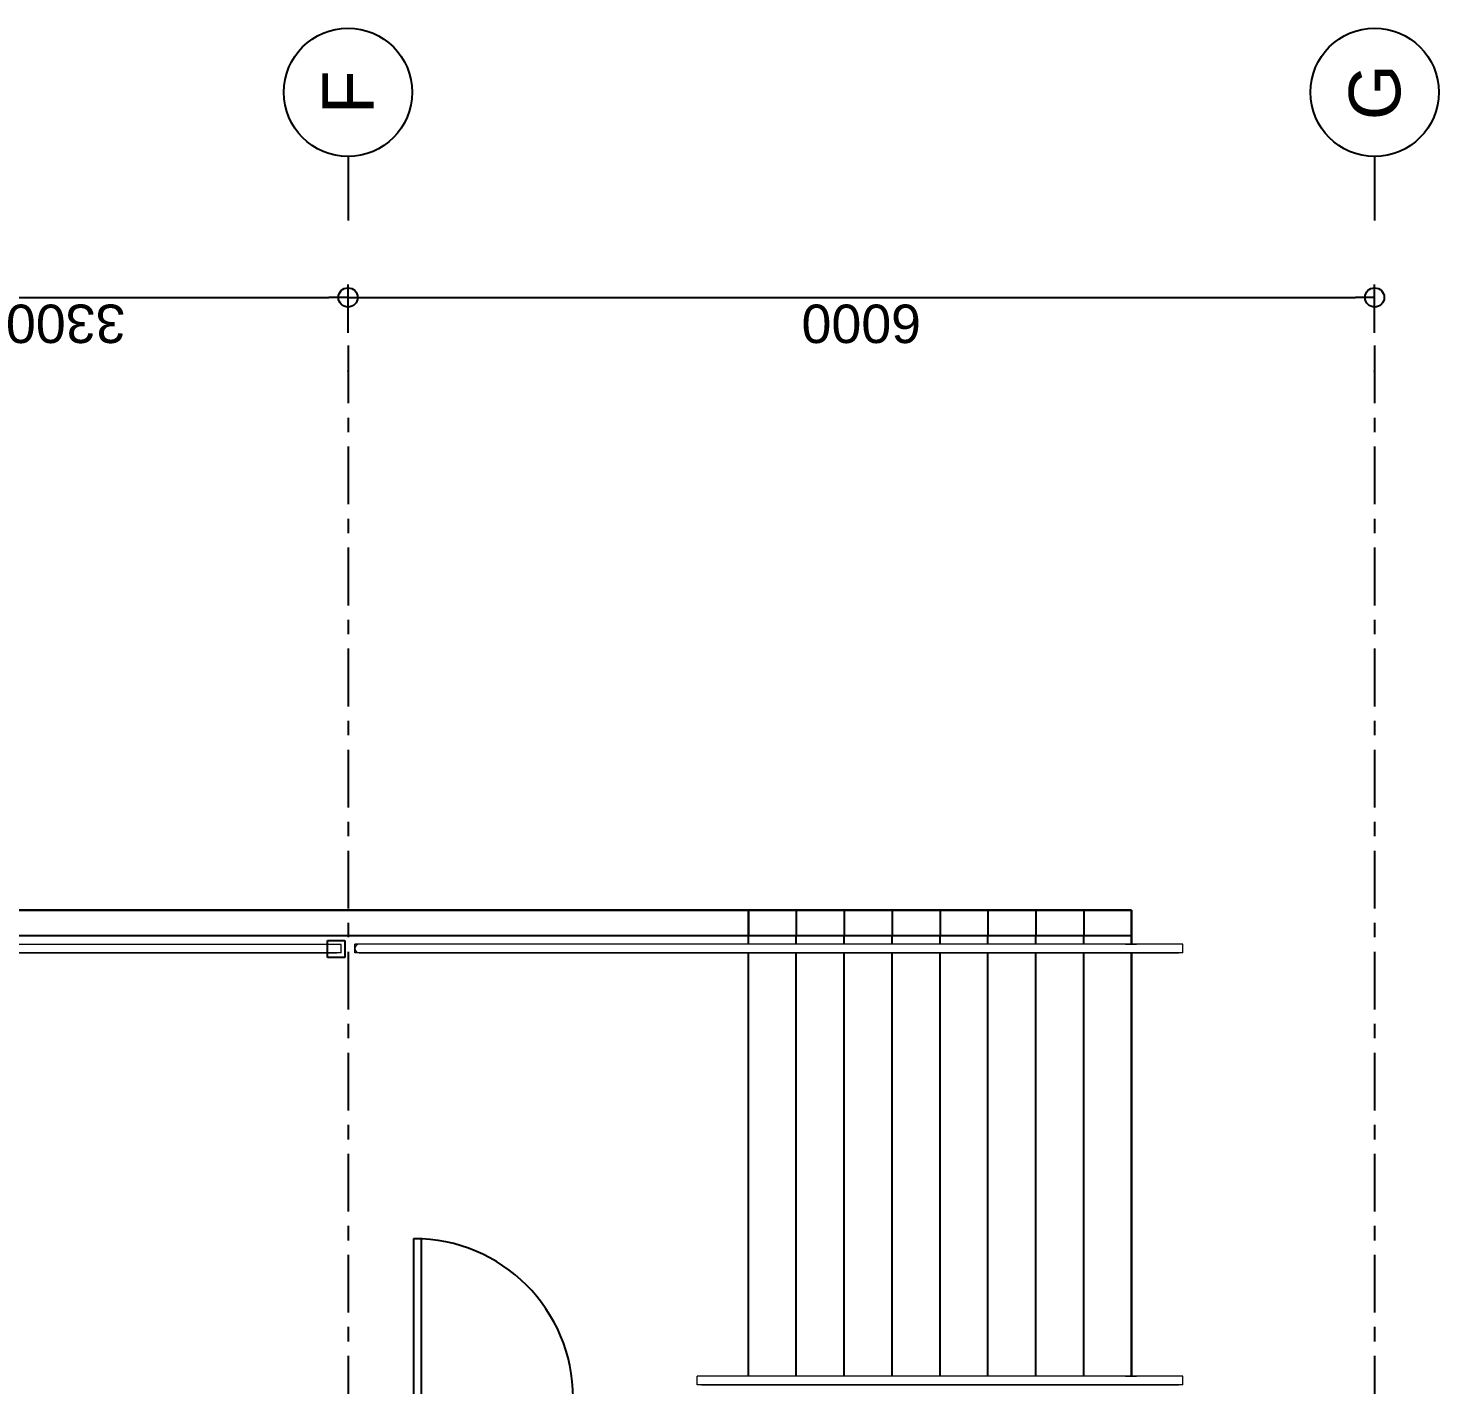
# Model space of a CAD drawing. Header units: millimetres. Extents: x -25371 to 2282244, y -90657 to 147824.
# Drawn here: x 2101879 to 2110123, y 46290 to 54221 of the extents above; entities that cross this region are included whole.
import ezdxf
from ezdxf.enums import TextEntityAlignment as Align

# ---------------------------------------------------------------- set-up
doc = ezdxf.new("R2010")
doc.units = ezdxf.units.MM
doc.linetypes.add('CENTER', pattern=[50.8, 31.75, -6.35, 6.35, -6.35])
doc.linetypes.add('TA_GL_000.90000', pattern=[2.475, 0.9, -0.225, 0.225, -0.225, 0.9])
for name, color, linetype in [('000 - 0_SYM_DWG_GRID-BUBBLE_MAIN_COLOR_6', 7, 'Continuous'), ('000 - 0_SYM_DWG_GRIDLINE_MAIN_COLOR_251', 7, 'Continuous'), ('000 - 0_SYM_DWG_SLOPE-SYM_TEXT_COLOR_3', 7, 'Continuous'), ('000 - D I M', 7, 'Continuous'), ('000 - EXISTING_BUILDING_MAIN_COLOR_1', 7, 'Continuous'), ('000 - EXISTING_BUILDING_MAIN_COLOR_251', 7, 'Continuous'), ('000 - GRID', 7, 'CENTER')]:
    doc.layers.add(name, color=color, linetype=linetype)
doc.styles.add('Arial', font='arial.ttf', dxfattribs={"height": 300})
doc.styles.add('FAMELINE_FOR_CKST', font='arial.ttf')
doc.styles.add('TA', font='', dxfattribs={"height": 4.5})
doc.styles.get('TA').set_extended_font_data('Cordia New')
doc.dimstyles.new('FAMELINE-CKST_C-C', dxfattribs={"dimtxt": 0.3, "dimasz": 0.15, "dimexe": 0.1, "dimexo": 0.1, "dimgap": 0.05, "dimtad": 1, "dimzin": 0, "dimdsep": 46, "dimtxsty": 'FAMELINE_FOR_CKST', "dimblk": 'ORIGIN', "dimblk1": 'ORIGIN', "dimblk2": 'ORIGIN', "dimsah": 1, "dimcen": 0.1, "dimdle": 0.1, "dimclrd": 7, "dimclre": 7, "dimclrt": 7, "dimadec": 0, "dimazin": 0, "dimtfac": 1, "dimtix": 1, "dimtmove": 2, "dimatfit": 3, "dimfxl": 1, "dimtolj": 1, "dimtzin": 0, "dimlwd": -1, "dimlwe": -1, "dimarcsym": 0})

# ---------------------------------------------------------------- blocks, each defined once
blk = doc.blocks.new('Top Rail Type - Top Rail_Internal_-4924901-2505-01 EGRESS LEVEL PLAN')
at = {"layer": '000 - EXISTING_BUILDING_MAIN_COLOR_1', "color": 7, "lineweight": 9}
for p, q in [((33457.8, -8956.6), (33457.8, -10796.6)), ((33507.8, -10796.6), (33507.8, -8956.6)), ((33457.8, -10796.6), (33457.8, -11129.1)), ((33507.8, -11129.1), (33507.8, -10796.6)), ((33457.8, -11167.4), (33457.8, -13360.2)), ((33507.8, -13360.2), (33507.8, -11167.4)), ((33457.8, -13424.1), (33457.8, -13596.6)), ((33507.8, -13596.6), (33507.8, -13424.1))]:
    blk.add_line(p, q, dxfattribs=at)
at = {"layer": '000 - EXISTING_BUILDING_MAIN_COLOR_1', "color": 7, "lineweight": 9, "flags": 128}
for points in [[(33457.8, -8881.6), (33457.8, -8881.6), (33457.8, -8881.8), (33457.8, -8882.1), (33457.8, -8882.5), (33457.8, -8883.1), (33457.8, -8883.7), (33457.8, -8884.5), (33457.8, -8885.4), (33457.8, -8886.4), (33457.8, -8887.5), (33457.8, -8888.7), (33457.8, -8890.1), (33457.8, -8891.5), (33457.8, -8893), (33457.8, -8894.7), (33457.8, -8896.4), (33457.8, -8898.3), (33457.8, -8900.2), (33457.8, -8902.2), (33457.8, -8904.3), (33457.8, -8906.5), (33457.8, -8908.8), (33457.8, -8911.1), (33457.8, -8913.6), (33457.8, -8916.1), (33457.8, -8918.6), (33457.8, -8921.2), (33457.8, -8923.9), (33457.8, -8926.6), (33457.8, -8929.4), (33457.8, -8932.2), (33457.8, -8935.1), (33457.8, -8938), (33457.8, -8940.9), (33457.8, -8943.8), (33457.8, -8946.8), (33457.8, -8949.8), (33457.8, -8952.8), (33457.8, -8955.8), (33457.8, -8956.6)], [(33507.8, -8956.6), (33507.8, -8953.6), (33507.8, -8950.6), (33507.8, -8947.6), (33507.8, -8944.6), (33507.8, -8941.7), (33507.8, -8938.8), (33507.8, -8935.9), (33507.8, -8933), (33507.8, -8930.2), (33507.8, -8927.4), (33507.8, -8924.6), (33507.8, -8922), (33507.8, -8919.3), (33507.8, -8916.7), (33507.8, -8914.2), (33507.8, -8911.8), (33507.8, -8909.4), (33507.8, -8907.1), (33507.8, -8904.9), (33507.8, -8902.8), (33507.8, -8900.7), (33507.8, -8898.8), (33507.8, -8896.9), (33507.8, -8895.1), (33507.8, -8893.5), (33507.8, -8891.9), (33507.8, -8890.4), (33507.8, -8889.1), (33507.8, -8887.8), (33507.8, -8886.7), (33507.8, -8885.7), (33507.8, -8884.7), (33507.8, -8883.9), (33507.8, -8883.2), (33507.8, -8882.7), (33507.8, -8882.2), (33507.8, -8881.9), (33507.8, -8881.7), (33507.8, -8881.6), (33507.8, -8881.6)], [(33457.8, -11129.1), (33457.8, -11132.1), (33457.8, -11135.1), (33457.8, -11138.1), (33457.8, -11141), (33457.8, -11144), (33457.8, -11146.9), (33457.8, -11149.8), (33457.8, -11152.7), (33457.8, -11155.5), (33457.8, -11158.3), (33457.8, -11161), (33457.8, -11163.7), (33457.8, -11166.3), (33457.8, -11167.4)], [(33507.8, -11167.4), (33507.8, -11164.8), (33507.8, -11162.2), (33507.8, -11159.4), (33507.8, -11156.7), (33507.8, -11153.9), (33507.8, -11151), (33507.8, -11148.1), (33507.8, -11145.2), (33507.8, -11142.3), (33507.8, -11139.3), (33507.8, -11136.3), (33507.8, -11133.3), (33507.8, -11130.3), (33507.8, -11129.1)], [(33457.8, -13424.1), (33457.8, -13419.1), (33457.8, -13414.1), (33457.8, -13409.1), (33457.8, -13404.2), (33457.8, -13399.3), (33457.8, -13394.4), (33457.8, -13389.6), (33457.8, -13384.8), (33457.8, -13380.1), (33457.8, -13375.4), (33457.8, -13370.9), (33457.8, -13366.4), (33457.8, -13362), (33457.8, -13360.2)], [(33507.8, -13360.2), (33507.8, -13364.5), (33507.8, -13368.9), (33507.8, -13373.5), (33507.8, -13378.1), (33507.8, -13382.8), (33507.8, -13387.5), (33507.8, -13392.3), (33507.8, -13397.2), (33507.8, -13402.1), (33507.8, -13407), (33507.8, -13412), (33507.8, -13417), (33507.8, -13422), (33507.8, -13424.1)], [(33457.8, -13596.6), (33457.8, -13599.6), (33457.8, -13602.6), (33457.8, -13605.6), (33457.8, -13608.5), (33457.8, -13611.5), (33457.8, -13614.4), (33457.8, -13617.3), (33457.8, -13620.2), (33457.8, -13623), (33457.8, -13625.8), (33457.8, -13628.5), (33457.8, -13631.2), (33457.8, -13633.9), (33457.8, -13636.4), (33457.8, -13638.9), (33457.8, -13641.4), (33457.8, -13643.7), (33457.8, -13646), (33457.8, -13648.3), (33457.8, -13650.4), (33457.8, -13652.4), (33457.8, -13654.4), (33457.8, -13656.3), (33457.8, -13658), (33457.8, -13659.7), (33457.8, -13661.3), (33457.8, -13662.7), (33457.8, -13664.1), (33457.8, -13665.3), (33457.8, -13666.5), (33457.8, -13667.5), (33457.8, -13668.4), (33457.8, -13669.2), (33457.8, -13669.9), (33457.8, -13670.5), (33457.8, -13670.9), (33457.8, -13671.3), (33457.8, -13671.5), (33457.8, -13671.6), (33457.8, -13671.6)], [(33507.8, -13671.6), (33507.8, -13671.5), (33507.8, -13671.3), (33507.8, -13671), (33507.8, -13670.6), (33507.8, -13670.1), (33507.8, -13669.4), (33507.8, -13668.7), (33507.8, -13667.8), (33507.8, -13666.8), (33507.8, -13665.7), (33507.8, -13664.4), (33507.8, -13663.1), (33507.8, -13661.7), (33507.8, -13660.1), (33507.8, -13658.5), (33507.8, -13656.7), (33507.8, -13654.9), (33507.8, -13653), (33507.8, -13650.9), (33507.8, -13648.8), (33507.8, -13646.6), (33507.8, -13644.4), (33507.8, -13642), (33507.8, -13639.6), (33507.8, -13637.1), (33507.8, -13634.6), (33507.8, -13631.9), (33507.8, -13629.3), (33507.8, -13626.5), (33507.8, -13623.8), (33507.8, -13620.9), (33507.8, -13618.1), (33507.8, -13615.2), (33507.8, -13612.3), (33507.8, -13609.3), (33507.8, -13606.4), (33507.8, -13603.4), (33507.8, -13600.4), (33507.8, -13597.4), (33507.8, -13596.6)]]:
    blk.add_lwpolyline(points, dxfattribs=at)
at = {"layer": '000 - EXISTING_BUILDING_MAIN_COLOR_1', "color": 7, "lineweight": 9}
blk.add_arc((33482.8, -8881.6), 25, 0, 180, dxfattribs=at)
blk = doc.blocks.new('Top Rail Type - Top Rail_Internal_-V88-2505-01 EGRESS LEVEL PLAN')
at = {"layer": '000 - EXISTING_BUILDING_MAIN_COLOR_1', "color": 7, "lineweight": 9}
for p, q in [((33457.8, -8856.6), (33507.8, -8856.6)), ((33457.8, -8956.6), (33457.8, -8856.6)), ((33507.8, -8956.6), (33507.8, -8856.6)), ((33457.8, -11129.1), (33457.8, -8956.6)), ((33507.8, -11129.1), (33507.8, -8956.6)), ((33457.8, -11180.2), (33457.8, -11129.1)), ((33507.8, -11180.2), (33507.8, -11129.1)), ((33457.8, -13372.9), (33457.8, -11180.2)), ((33507.8, -13372.9), (33507.8, -11180.2)), ((33457.8, -13424.1), (33457.8, -13372.9)), ((33457.8, -13596.6), (33457.8, -13424.1)), ((33507.8, -13424.1), (33507.8, -13372.9)), ((33507.8, -13596.6), (33507.8, -13424.1)), ((33457.8, -13696.6), (33457.8, -13596.6)), ((33507.8, -13696.6), (33507.8, -13596.6)), ((33457.8, -13696.6), (33507.8, -13696.6))]:
    blk.add_line(p, q, dxfattribs=at)
blk = doc.blocks.new('DPA_DR-SG-SW1 - D1_1000x2150 mm-5230769-2505-01 EGRESS LEVEL PLAN')
at = {"layer": '000 - EXISTING_BUILDING_MAIN_COLOR_251', "color": 7}
for p, q in [((-500, 18.65), (-450, 18.65)), ((-500, -81.35), (-500, 18.65)), ((-450, 18.65), (-450, -38.35)), ((450, 18.65), (500, 18.65)), ((450, -38.35), (450, 18.65)), ((500, 18.65), (500, -81.35)), ((-465, -81.35), (-500, -81.35)), ((-465, -38.35), (-465, -81.35)), ((-450, -38.35), (-465, -38.35)), ((422, -81.35), (465, -81.35)), ((422, -1011.35), (422, -81.35)), ((465, -38.35), (450, -38.35)), ((465, -81.35), (465, -38.35)), ((465, -81.35), (465, -1011.35)), ((500, -81.35), (465, -81.35)), ((465, -1011.35), (422, -1011.35))]:
    blk.add_line(p, q, dxfattribs=at)
at = {"layer": '000 - EXISTING_BUILDING_MAIN_COLOR_251', "color": 7, "lineweight": 35}
for p, q in [((-500, 18.65), (-500, -81.35)), ((-450, 18.65), (-500, 18.65)), ((-450, -38.35), (-450, 18.65)), ((450, 18.65), (450, -38.35)), ((500, 18.65), (450, 18.65)), ((500, -81.35), (500, 18.65)), ((-500, -81.35), (-465, -81.35)), ((-465, -81.35), (-465, -38.35)), ((-465, -38.35), (-450, -38.35)), ((450, -38.35), (465, -38.35)), ((465, -38.35), (465, -81.35)), ((465, -81.35), (500, -81.35))]:
    blk.add_line(p, q, dxfattribs=at)
at = {"layer": '000 - EXISTING_BUILDING_MAIN_COLOR_251', "color": 7}
blk.add_arc((465, -81.35), 930, 180, 270, dxfattribs=at)
blk = doc.blocks.new('Top Rail Type - Top Rail_Internal_-5733891-2505-01 EGRESS LEVEL PLAN')
at = {"layer": '000 - EXISTING_BUILDING_MAIN_COLOR_1', "color": 7, "lineweight": 9}
for p, q in [((30932.8, -10881.6), (30932.8, -10929.1)), ((30982.8, -10929.1), (30982.8, -10881.6)), ((30932.8, -10967.4), (30932.8, -11143.8)), ((30982.8, -11143.8), (30982.8, -10967.4)), ((30932.8, -11143.8), (30932.8, -13360.2)), ((30982.8, -13360.2), (30982.8, -11143.8)), ((30932.8, -13424.1), (30932.8, -13596.6)), ((30982.8, -13596.6), (30982.8, -13424.1))]:
    blk.add_line(p, q, dxfattribs=at)
at = {"layer": '000 - EXISTING_BUILDING_MAIN_COLOR_1', "color": 7, "lineweight": 9, "flags": 128}
for points in [[(30932.8, -10929.1), (30932.8, -10932.1), (30932.8, -10935.1), (30932.8, -10938.1), (30932.8, -10941), (30932.8, -10944), (30932.8, -10946.9), (30932.8, -10949.8), (30932.8, -10952.7), (30932.8, -10955.5), (30932.8, -10958.3), (30932.8, -10961), (30932.8, -10963.7), (30932.8, -10966.3), (30932.8, -10967.4)], [(30982.8, -10967.4), (30982.8, -10964.8), (30982.8, -10962.2), (30982.8, -10959.4), (30982.8, -10956.7), (30982.8, -10953.9), (30982.8, -10951), (30982.8, -10948.1), (30982.8, -10945.2), (30982.8, -10942.3), (30982.8, -10939.3), (30982.8, -10936.3), (30982.8, -10933.3), (30982.8, -10930.3), (30982.8, -10929.1)], [(30932.8, -13424.1), (30932.8, -13419.1), (30932.8, -13414.1), (30932.8, -13409.1), (30932.8, -13404.2), (30932.8, -13399.3), (30932.8, -13394.4), (30932.8, -13389.6), (30932.8, -13384.8), (30932.8, -13380.1), (30932.8, -13375.4), (30932.8, -13370.9), (30932.8, -13366.4), (30932.8, -13362), (30932.8, -13360.2)], [(30982.8, -13360.2), (30982.8, -13364.5), (30982.8, -13368.9), (30982.8, -13373.5), (30982.8, -13378.1), (30982.8, -13382.8), (30982.8, -13387.5), (30982.8, -13392.3), (30982.8, -13397.2), (30982.8, -13402.1), (30982.8, -13407), (30982.8, -13412), (30982.8, -13417), (30982.8, -13422), (30982.8, -13424.1)], [(30932.8, -13596.6), (30932.8, -13599.6), (30932.8, -13602.6), (30932.8, -13605.6), (30932.8, -13608.5), (30932.8, -13611.5), (30932.8, -13614.4), (30932.8, -13617.3), (30932.8, -13620.2), (30932.8, -13623), (30932.8, -13625.8), (30932.8, -13628.5), (30932.8, -13631.2), (30932.8, -13633.9), (30932.8, -13636.4), (30932.8, -13638.9), (30932.8, -13641.4), (30932.8, -13643.7), (30932.8, -13646), (30932.8, -13648.3), (30932.8, -13650.4), (30932.8, -13652.4), (30932.8, -13654.4), (30932.8, -13656.3), (30932.8, -13658), (30932.8, -13659.7), (30932.8, -13661.3), (30932.8, -13662.7), (30932.8, -13664.1), (30932.8, -13665.3), (30932.8, -13666.5), (30932.8, -13667.5), (30932.8, -13668.4), (30932.8, -13669.2), (30932.8, -13669.9), (30932.8, -13670.5), (30932.8, -13670.9), (30932.8, -13671.3), (30932.8, -13671.5), (30932.8, -13671.6), (30932.8, -13671.6)], [(30982.8, -13671.6), (30982.8, -13671.5), (30982.8, -13671.3), (30982.8, -13671), (30982.8, -13670.6), (30982.8, -13670.1), (30982.8, -13669.4), (30982.8, -13668.7), (30982.8, -13667.8), (30982.8, -13666.8), (30982.8, -13665.7), (30982.8, -13664.4), (30982.8, -13663.1), (30982.8, -13661.7), (30982.8, -13660.1), (30982.8, -13658.5), (30982.8, -13656.7), (30982.8, -13654.9), (30982.8, -13653), (30982.8, -13650.9), (30982.8, -13648.8), (30982.8, -13646.6), (30982.8, -13644.4), (30982.8, -13642), (30982.8, -13639.6), (30982.8, -13637.1), (30982.8, -13634.6), (30982.8, -13631.9), (30982.8, -13629.3), (30982.8, -13626.5), (30982.8, -13623.8), (30982.8, -13620.9), (30982.8, -13618.1), (30982.8, -13615.2), (30982.8, -13612.3), (30982.8, -13609.3), (30982.8, -13606.4), (30982.8, -13603.4), (30982.8, -13600.4), (30982.8, -13597.4), (30982.8, -13596.6)]]:
    blk.add_lwpolyline(points, dxfattribs=at)
at = {"layer": '000 - EXISTING_BUILDING_MAIN_COLOR_1', "color": 7, "lineweight": 9}
blk.add_open_spline([(30955.4, -10856.7), (30956.2, -10856.6), (30957.8, -10856.5), (30959.3, -10856.6), (30960.1, -10856.7)], degree=3, dxfattribs=at)
blk = doc.blocks.new('Top Rail Type - Top Rail_Internal_-V181-2505-01 EGRESS LEVEL PLAN')
at = {"layer": '000 - EXISTING_BUILDING_MAIN_COLOR_1', "color": 7, "lineweight": 9}
for p, q in [((30932.8, -10856.6), (30982.8, -10856.6)), ((30932.8, -10929.1), (30932.8, -10856.6)), ((30982.8, -10929.1), (30982.8, -10856.6)), ((30932.8, -10980.2), (30932.8, -10929.1)), ((30982.8, -10980.2), (30982.8, -10929.1)), ((30932.8, -13372.9), (30932.8, -10980.2)), ((30982.8, -13372.9), (30982.8, -10980.2)), ((30932.8, -13424.1), (30932.8, -13372.9)), ((30932.8, -13596.6), (30932.8, -13424.1)), ((30982.8, -13424.1), (30982.8, -13372.9)), ((30982.8, -13596.6), (30982.8, -13424.1)), ((30932.8, -13696.6), (30932.8, -13596.6)), ((30982.8, -13696.6), (30982.8, -13596.6)), ((30932.8, -13696.6), (30982.8, -13696.6))]:
    blk.add_line(p, q, dxfattribs=at)
blk = doc.blocks.new('Handrail Type - Handrail_Internal_-5752541-2505-01 EGRESS LEVEL PLAN')
at = {"layer": '000 - EXISTING_BUILDING_MAIN_COLOR_251', "color": 7, "lineweight": 9}
for p, q in [((33457.8, -8881.6), (33457.8, -8956.6)), ((33507.8, -8956.6), (33507.8, -8881.6)), ((33457.8, -8956.6), (33457.8, -10796.6)), ((33507.8, -10796.6), (33507.8, -8956.6)), ((33457.8, -10796.6), (33457.8, -11149.7)), ((33507.8, -11149.7), (33507.8, -10796.6)), ((33457.8, -11149.7), (33457.8, -13389.7)), ((33507.8, -13389.7), (33507.8, -11149.7)), ((33457.8, -13389.7), (33457.8, -13596.6)), ((33507.8, -13596.6), (33507.8, -13389.7)), ((33457.8, -13596.6), (33457.8, -13671.6)), ((33507.8, -13671.6), (33507.8, -13596.6))]:
    blk.add_line(p, q, dxfattribs=at)
blk = doc.blocks.new('Handrail Type - Handrail_Internal_-V185-2505-01 EGRESS LEVEL PLAN')
at = {"layer": '000 - EXISTING_BUILDING_MAIN_COLOR_251', "color": 7, "lineweight": 9}
for p, q in [((33457.8, -11156.6), (33457.8, -8881.6)), ((33507.8, -11156.6), (33507.8, -8881.6)), ((33457.8, -13396.6), (33457.8, -11156.6)), ((33507.8, -13396.6), (33507.8, -11156.6)), ((33457.8, -13671.6), (33457.8, -13396.6)), ((33507.8, -13671.6), (33507.8, -13396.6))]:
    blk.add_line(p, q, dxfattribs=at)
blk = doc.blocks.new('Handrail Type - Handrail_Internal_-5752569-2505-01 EGRESS LEVEL PLAN')
at = {"layer": '000 - EXISTING_BUILDING_MAIN_COLOR_251', "color": 7, "lineweight": 9}
for p, q in [((30932.8, -10881.6), (30932.8, -10949.7)), ((30982.8, -10949.7), (30982.8, -10881.6)), ((30932.8, -10949.7), (30932.8, -11143.8)), ((30982.8, -11143.8), (30982.8, -10949.7)), ((30932.8, -11143.8), (30932.8, -13389.7)), ((30982.8, -13389.7), (30982.8, -11143.8)), ((30932.8, -13389.7), (30932.8, -13596.6)), ((30982.8, -13596.6), (30982.8, -13389.7)), ((30932.8, -13596.6), (30932.8, -13671.6)), ((30982.8, -13671.6), (30982.8, -13596.6))]:
    blk.add_line(p, q, dxfattribs=at)
blk = doc.blocks.new('Handrail Type - Handrail_Internal_-V186-2505-01 EGRESS LEVEL PLAN')
at = {"layer": '000 - EXISTING_BUILDING_MAIN_COLOR_251', "color": 7, "lineweight": 9}
for p, q in [((30932.8, -10956.6), (30932.8, -10881.6)), ((30982.8, -10956.6), (30982.8, -10881.6)), ((30932.8, -13396.6), (30932.8, -10956.6)), ((30982.8, -13396.6), (30982.8, -10956.6)), ((30932.8, -13671.6), (30932.8, -13396.6)), ((30982.8, -13671.6), (30982.8, -13396.6))]:
    blk.add_line(p, q, dxfattribs=at)
blk = doc.blocks.new('Top Rail Type - Top Rail_Internal_-5753442-2505-01 EGRESS LEVEL PLAN')
at = {"layer": '000 - EXISTING_BUILDING_MAIN_COLOR_1', "color": 7, "lineweight": 9}
for p, q in [((33457.4, -5776.5), (33457.4, -8676.5)), ((33507.4, -8676.5), (33507.4, -5776.5))]:
    blk.add_line(p, q, dxfattribs=at)
at = {"layer": '000 - EXISTING_BUILDING_MAIN_COLOR_1', "color": 7, "lineweight": 9, "flags": 128}
for points in [[(33457.4, -5701.5), (33457.4, -5701.6), (33457.4, -5701.8), (33457.4, -5702.1), (33457.4, -5702.5), (33457.4, -5703), (33457.4, -5703.7), (33457.4, -5704.4), (33457.4, -5705.3), (33457.4, -5706.3), (33457.4, -5707.4), (33457.4, -5708.7), (33457.4, -5710), (33457.4, -5711.4), (33457.4, -5713), (33457.4, -5714.6), (33457.4, -5716.4), (33457.4, -5718.2), (33457.4, -5720.1), (33457.4, -5722.2), (33457.4, -5724.3), (33457.4, -5726.5), (33457.4, -5728.7), (33457.4, -5731.1), (33457.4, -5733.5), (33457.4, -5736), (33457.4, -5738.6), (33457.4, -5741.2), (33457.4, -5743.8), (33457.4, -5746.6), (33457.4, -5749.3), (33457.4, -5752.2), (33457.4, -5755), (33457.4, -5757.9), (33457.4, -5760.8), (33457.4, -5763.8), (33457.4, -5766.7), (33457.4, -5769.7), (33457.4, -5772.7), (33457.4, -5775.7), (33457.4, -5776.5)], [(33507.4, -5776.5), (33507.4, -5773.5), (33507.4, -5770.5), (33507.4, -5767.5), (33507.4, -5764.6), (33507.4, -5761.6), (33507.4, -5758.7), (33507.4, -5755.8), (33507.4, -5752.9), (33507.4, -5750.1), (33507.4, -5747.3), (33507.4, -5744.6), (33507.4, -5741.9), (33507.4, -5739.3), (33507.4, -5736.7), (33507.4, -5734.2), (33507.4, -5731.7), (33507.4, -5729.4), (33507.4, -5727.1), (33507.4, -5724.9), (33507.4, -5722.7), (33507.4, -5720.7), (33507.4, -5718.7), (33507.4, -5716.8), (33507.4, -5715.1), (33507.4, -5713.4), (33507.4, -5711.8), (33507.4, -5710.4), (33507.4, -5709), (33507.4, -5707.8), (33507.4, -5706.6), (33507.4, -5705.6), (33507.4, -5704.7), (33507.4, -5703.9), (33507.4, -5703.2), (33507.4, -5702.6), (33507.4, -5702.2), (33507.4, -5701.8), (33507.4, -5701.6), (33507.4, -5701.5), (33507.4, -5701.5)], [(33457.4, -8676.5), (33457.4, -8679.5), (33457.4, -8682.5), (33457.4, -8685.5), (33457.4, -8688.5), (33457.4, -8691.4), (33457.4, -8694.3), (33457.4, -8697.2), (33457.4, -8700.1), (33457.4, -8702.9), (33457.4, -8705.7), (33457.4, -8708.5), (33457.4, -8711.2), (33457.4, -8713.8), (33457.4, -8716.4), (33457.4, -8718.9), (33457.4, -8721.3), (33457.4, -8723.7), (33457.4, -8726), (33457.4, -8728.2), (33457.4, -8730.3), (33457.4, -8732.4), (33457.4, -8734.3), (33457.4, -8736.2), (33457.4, -8738), (33457.4, -8739.6), (33457.4, -8741.2), (33457.4, -8742.7), (33457.4, -8744), (33457.4, -8745.3), (33457.4, -8746.4), (33457.4, -8747.5), (33457.4, -8748.4), (33457.4, -8749.2), (33457.4, -8749.9), (33457.4, -8750.4), (33457.4, -8750.9), (33457.4, -8751.2), (33457.4, -8751.4), (33457.4, -8751.5), (33457.4, -8751.5)], [(33507.4, -8751.5), (33507.4, -8751.5), (33507.4, -8751.3), (33507.4, -8751), (33507.4, -8750.6), (33507.4, -8750), (33507.4, -8749.4), (33507.4, -8748.6), (33507.4, -8747.7), (33507.4, -8746.7), (33507.4, -8745.6), (33507.4, -8744.4), (33507.4, -8743), (33507.4, -8741.6), (33507.4, -8740.1), (33507.4, -8738.4), (33507.4, -8736.7), (33507.4, -8734.8), (33507.4, -8732.9), (33507.4, -8730.9), (33507.4, -8728.8), (33507.4, -8726.6), (33507.4, -8724.3), (33507.4, -8722), (33507.4, -8719.5), (33507.4, -8717), (33507.4, -8714.5), (33507.4, -8711.9), (33507.4, -8709.2), (33507.4, -8706.5), (33507.4, -8703.7), (33507.4, -8700.9), (33507.4, -8698), (33507.4, -8695.1), (33507.4, -8692.2), (33507.4, -8689.3), (33507.4, -8686.3), (33507.4, -8683.3), (33507.4, -8680.3), (33507.4, -8677.3), (33507.4, -8676.5)]]:
    blk.add_lwpolyline(points, dxfattribs=at)
blk = doc.blocks.new('Top Rail Type - Top Rail_Internal_-V187-2505-01 EGRESS LEVEL PLAN')
at = {"layer": '000 - EXISTING_BUILDING_MAIN_COLOR_1', "color": 7, "lineweight": 9}
for p, q in [((33457.4, -5676.5), (33507.4, -5676.5)), ((33457.4, -5776.5), (33457.4, -5676.5)), ((33507.4, -5776.5), (33507.4, -5676.5)), ((33457.4, -8676.5), (33457.4, -5776.5)), ((33507.4, -8676.5), (33507.4, -5776.5)), ((33457.4, -8776.5), (33457.4, -8676.5)), ((33507.4, -8776.5), (33507.4, -8676.5)), ((33457.4, -8776.5), (33507.4, -8776.5))]:
    blk.add_line(p, q, dxfattribs=at)
blk = doc.blocks.new('Handrail Type - Handrail_Internal_-5753457-2505-01 EGRESS LEVEL PLAN')
at = {"layer": '000 - EXISTING_BUILDING_MAIN_COLOR_251', "color": 7, "lineweight": 9}
for p, q in [((33457.4, -5701.5), (33457.4, -5776.5)), ((33507.4, -5776.5), (33507.4, -5701.5)), ((33457.4, -5776.5), (33457.4, -8676.5)), ((33507.4, -8676.5), (33507.4, -5776.5)), ((33457.4, -8676.5), (33457.4, -8751.5)), ((33507.4, -8751.5), (33507.4, -8676.5))]:
    blk.add_line(p, q, dxfattribs=at)
blk = doc.blocks.new('Handrail Type - Handrail_Internal_-V188-2505-01 EGRESS LEVEL PLAN')
at = {"layer": '000 - EXISTING_BUILDING_MAIN_COLOR_251', "color": 7, "lineweight": 9}
for p, q in [((33457.4, -5776.5), (33457.4, -5701.5)), ((33507.4, -5776.5), (33507.4, -5701.5)), ((33457.4, -8676.5), (33457.4, -5776.5)), ((33507.4, -8676.5), (33507.4, -5776.5)), ((33457.4, -8751.5), (33457.4, -8676.5)), ((33507.4, -8751.5), (33507.4, -8676.5))]:
    blk.add_line(p, q, dxfattribs=at)
blk = doc.blocks.new('A$C4b8f3cd2')
at = {"layer": '000 - EXISTING_BUILDING_MAIN_COLOR_1', "color": 7}
for p, q in [((9849.1, 3543), (9849.1, -2340)), ((9849.1, -4580), (9849.1, 3543)), ((9849.1, 3543), (9849.1, -4580)), ((9849.1, -2340), (9849.1, 3543)), ((9699.1, -2340), (9699.1, 3450)), ((9572.4, 119.6), (9672.4, 119.6)), ((9572.4, 19.6), (9572.4, 119.6)), ((9672.4, 119.6), (9672.4, 19.6)), ((9672.4, 19.6), (9572.4, 19.6)), ((9699.5, -2340), (9699.5, -2060)), ((7124.5, -2340), (9599.1, -2340)), ((7124.5, -2340), (9599.1, -2340)), ((9649.5, -2340), (9699.5, -2340)), ((9649.5, -2340), (9849.1, -2340)), ((9699.1, -2620), (9699.1, -2340)), ((9699.1, -2340), (9849.1, -2340)), ((9849.1, -2340), (9699.1, -2340)), ((9699.5, -2620), (9699.5, -2340)), ((9849.1, -2340), (9849.1, -2620)), ((7124.5, -2620), (9599.1, -2620)), ((9649.5, -2620), (9699.5, -2620)), ((9699.1, -2900), (9699.1, -2620)), ((9849.1, -2620), (9699.1, -2620)), ((9849.1, -2620), (9699.1, -2620)), ((9699.5, -2900), (9699.5, -2620)), ((9849.1, -2620), (9849.1, -2900)), ((7124.5, -2900), (9599.1, -2900)), ((9649.5, -2900), (9699.5, -2900)), ((9699.1, -3180), (9699.1, -2900)), ((9849.1, -2900), (9699.1, -2900)), ((9849.1, -2900), (9699.1, -2900)), ((9699.5, -3180), (9699.5, -2900)), ((9849.1, -2900), (9849.1, -3180)), ((7124.5, -3180), (9599.1, -3180)), ((9649.5, -3180), (9699.5, -3180)), ((9699.1, -3460), (9699.1, -3180)), ((9849.1, -3180), (9699.1, -3180)), ((9849.1, -3180), (9699.1, -3180)), ((9849.1, -3180), (9849.1, -3460)), ((7124.5, -3460), (9599.1, -3460)), ((9649.5, -3460), (9699.5, -3460)), ((9699.1, -3740), (9699.1, -3460)), ((9849.1, -3460), (9699.1, -3460)), ((9849.1, -3460), (9699.1, -3460)), ((9699.5, -3740), (9699.5, -3460)), ((9849.1, -3460), (9849.1, -3740)), ((7124.5, -3740), (9599.1, -3740)), ((9649.5, -3740), (9699.5, -3740)), ((9699.1, -4020), (9699.1, -3740)), ((9849.1, -3740), (9699.1, -3740)), ((9849.1, -3740), (9699.1, -3740)), ((9699.5, -4020), (9699.5, -3740)), ((9849.1, -3740), (9849.1, -4020)), ((7124.5, -4020), (9599.1, -4020)), ((9649.5, -4020), (9699.5, -4020)), ((9699.1, -4300), (9699.1, -4020)), ((9849.1, -4020), (9699.1, -4020)), ((9849.1, -4020), (9699.1, -4020)), ((9699.5, -4300), (9699.5, -4020)), ((9849.1, -4020), (9849.1, -4300)), ((7124.5, -4300), (9599.1, -4300)), ((9649.5, -4300), (9699.5, -4300)), ((9699.1, -4580), (9699.1, -4300)), ((9849.1, -4300), (9699.1, -4300)), ((9849.1, -4300), (9699.1, -4300)), ((9699.5, -4580), (9699.5, -4300)), ((9849.1, -4300), (9849.1, -4580)), ((7124.5, -4580), (9599.1, -4580)), ((9599.1, -4580), (7124.5, -4580)), ((9649.5, -4580), (9699.5, -4580)), ((9849.1, -4580), (9649.5, -4580)), ((9699.1, -4580), (9849.1, -4580)), ((9849.1, -4580), (9699.1, -4580))]:
    blk.add_line(p, q, dxfattribs=at)
at = {"layer": '000 - EXISTING_BUILDING_MAIN_COLOR_1', "color": 7, "lineweight": 9}
for name in ['Top Rail Type - Top Rail_Internal_-V187-2505-01 EGRESS LEVEL PLAN', 'Top Rail Type - Top Rail_Internal_-5753442-2505-01 EGRESS LEVEL PLAN', 'Top Rail Type - Top Rail_Internal_-4924901-2505-01 EGRESS LEVEL PLAN', 'Top Rail Type - Top Rail_Internal_-V88-2505-01 EGRESS LEVEL PLAN', 'Top Rail Type - Top Rail_Internal_-5733891-2505-01 EGRESS LEVEL PLAN', 'Top Rail Type - Top Rail_Internal_-V181-2505-01 EGRESS LEVEL PLAN']:
    blk.add_blockref(name, (-23858.2, 8816.6), dxfattribs=at)
at = {"layer": '000 - EXISTING_BUILDING_MAIN_COLOR_251', "color": 7, "lineweight": 9}
for name in ['Handrail Type - Handrail_Internal_-5753457-2505-01 EGRESS LEVEL PLAN', 'Handrail Type - Handrail_Internal_-V188-2505-01 EGRESS LEVEL PLAN', 'Handrail Type - Handrail_Internal_-5752541-2505-01 EGRESS LEVEL PLAN', 'Handrail Type - Handrail_Internal_-V185-2505-01 EGRESS LEVEL PLAN', 'Handrail Type - Handrail_Internal_-5752569-2505-01 EGRESS LEVEL PLAN', 'Handrail Type - Handrail_Internal_-V186-2505-01 EGRESS LEVEL PLAN']:
    blk.add_blockref(name, (-23858.2, 8816.6), dxfattribs=at)
at = {"layer": '000 - EXISTING_BUILDING_MAIN_COLOR_251', "color": 7, "rotation": 89.9999999999999}
blk.add_blockref('DPA_DR-SG-SW1 - D1_1000x2150 mm-5230769-2505-01 EGRESS LEVEL PLAN', (6918.2, -850), dxfattribs=at)
blk = doc.blocks.new('_Origin')
at = {"color": 7, "linetype": 'ByBlock', "lineweight": -2}
blk.add_line((0, 0), (-1, 0), dxfattribs=at)
blk.add_circle((0, 0), 0.5, dxfattribs=at)
blk = doc.blocks.new('*D323')
at = {"layer": '000 - D I M', "color": 7, "transparency": 16777216}
for p, q in [((13225, 3300), (13506.3, 3300)), ((13431.3, 3187.5), (13431.3, 112.5)), ((13225, 0), (13506.3, 0))]:
    blk.add_line(p, q, dxfattribs=at)
at = {"layer": 'Defpoints', "color": 7, "transparency": 16777216}
for p in [(13150, 3300), (13150, 0), (13431.3, 0)]:
    blk.add_point(p, dxfattribs=at)
at = {"layer": '000 - D I M', "color": 7, "transparency": 16777216, "xscale": 112.5, "yscale": 112.5, "zscale": 112.5}
for p, rotation in [((13431.3, 3300), 90), ((13431.3, 0), 270)]:
    blk.add_blockref('_Origin', p, dxfattribs=dict(at, rotation=rotation))
at = {"layer": '000 - D I M', "color": 7, "transparency": 16777216, "insert": (13278.8, 1650), "char_height": 225, "attachment_point": 5, "rotation": 90, "style": 'FAMELINE_FOR_CKST'}
blk.add_mtext('\\A1;3300', dxfattribs=at)
blk = doc.blocks.new('*D324')
at = {"layer": '000 - D I M', "color": 7, "transparency": 16777216}
for p, q in [((13225, 0), (13506.3, 0)), ((13431.3, -112.5), (13431.3, -5887.5)), ((13225, -6000), (13506.3, -6000))]:
    blk.add_line(p, q, dxfattribs=at)
at = {"layer": 'Defpoints', "color": 7, "transparency": 16777216}
for p in [(13150, 0), (13150, -6000), (13431.3, -6000)]:
    blk.add_point(p, dxfattribs=at)
at = {"layer": '000 - D I M', "color": 7, "transparency": 16777216, "xscale": 112.5, "yscale": 112.5, "zscale": 112.5}
for p, rotation in [((13431.3, 0), 90), ((13431.3, -6000), 270)]:
    blk.add_blockref('_Origin', p, dxfattribs=dict(at, rotation=rotation))
at = {"layer": '000 - D I M', "color": 7, "transparency": 16777216, "insert": (13278.9, -3000), "char_height": 225, "attachment_point": 5, "rotation": 90, "style": 'FAMELINE_FOR_CKST'}
blk.add_mtext('\\A1;6000', dxfattribs=at)
blk = doc.blocks.new('*U335')
at = {"layer": '000 - 0_SYM_DWG_GRID-BUBBLE_MAIN_COLOR_6', "color": 7}
blk.add_line((16.74, 0), (11.74, 0), dxfattribs=at)
blk.add_circle((21.74, 0), 5, dxfattribs=at)
at = {"layer": '000 - 0_SYM_DWG_GRIDLINE_MAIN_COLOR_251', "color": 7, "linetype": 'ByBlock', "ltscale": 5}
blk.add_line((2, 0), (-340.67, 0), dxfattribs=at)
at = {"layer": '000 - 0_SYM_DWG_GRIDLINE_MAIN_COLOR_251', "color": 7}
blk.add_point((0, 0), dxfattribs=at)
at = {"color": 7, "style": 'TA', "flags": 1}
blk.add_attdef('LOCATION', (6, -6), '', height=4.5, rotation=270, dxfattribs=at)
at = {"layer": '000 - 0_SYM_DWG_SLOPE-SYM_TEXT_COLOR_3', "color": 7, "style": 'Arial'}
blk.add_attdef('GRID-HEAD', text='', height=4, rotation=360, dxfattribs=at).set_placement((21.74, 0), align=Align.MIDDLE_CENTER)
blk = doc.blocks.new('C-1-VS01_REV00_20260615-121114_LOPF_DIMS')
at = {"layer": '000 - GRID', "color": 7, "linetype": 'TA_GL_000.90000', "xscale": 75, "yscale": 75, "zscale": 75}
for p, values in [((13000, 0), {'GRID-HEAD': 'F'}), ((13000, -6000), {'GRID-HEAD': 'G'})]:
    blk.add_blockref('*U335', p, dxfattribs=at).add_auto_attribs(values)
at = {"layer": '000 - D I M', "color": 7}
for base, p1, p2, picture, middle in [((13431.3, 0), (13150, 3300), (13150, 0), '*D323', (13278.8, 1650)), ((13431.3, -6000), (13150, 0), (13150, -6000), '*D324', (13278.9, -3000))]:
    dim = blk.add_linear_dim(base=base, p1=p1, p2=p2, angle=90, dimstyle='FAMELINE-CKST_C-C', override={"dimscale": 750, "dimdec": 0, "dimclrd": 7, "dimclre": 7, "dimclrt": 7}, dxfattribs=at)
    dim.commit()
    dim.dimension.update_dxf_attribs({"geometry": picture, "text_midpoint": middle})

msp = doc.modelspace()

# ---------------------------------------------------------------- block references
at = {"color": 7, "rotation": 89.99999999999999}
for name in ['C-1-VS01_REV00_20260615-121114_LOPF_DIMS', 'A$C4b8f3cd2']:
    msp.add_blockref(name, (2103748.229, 39215.793), dxfattribs=at)

doc.saveas('drawing.dxf')
